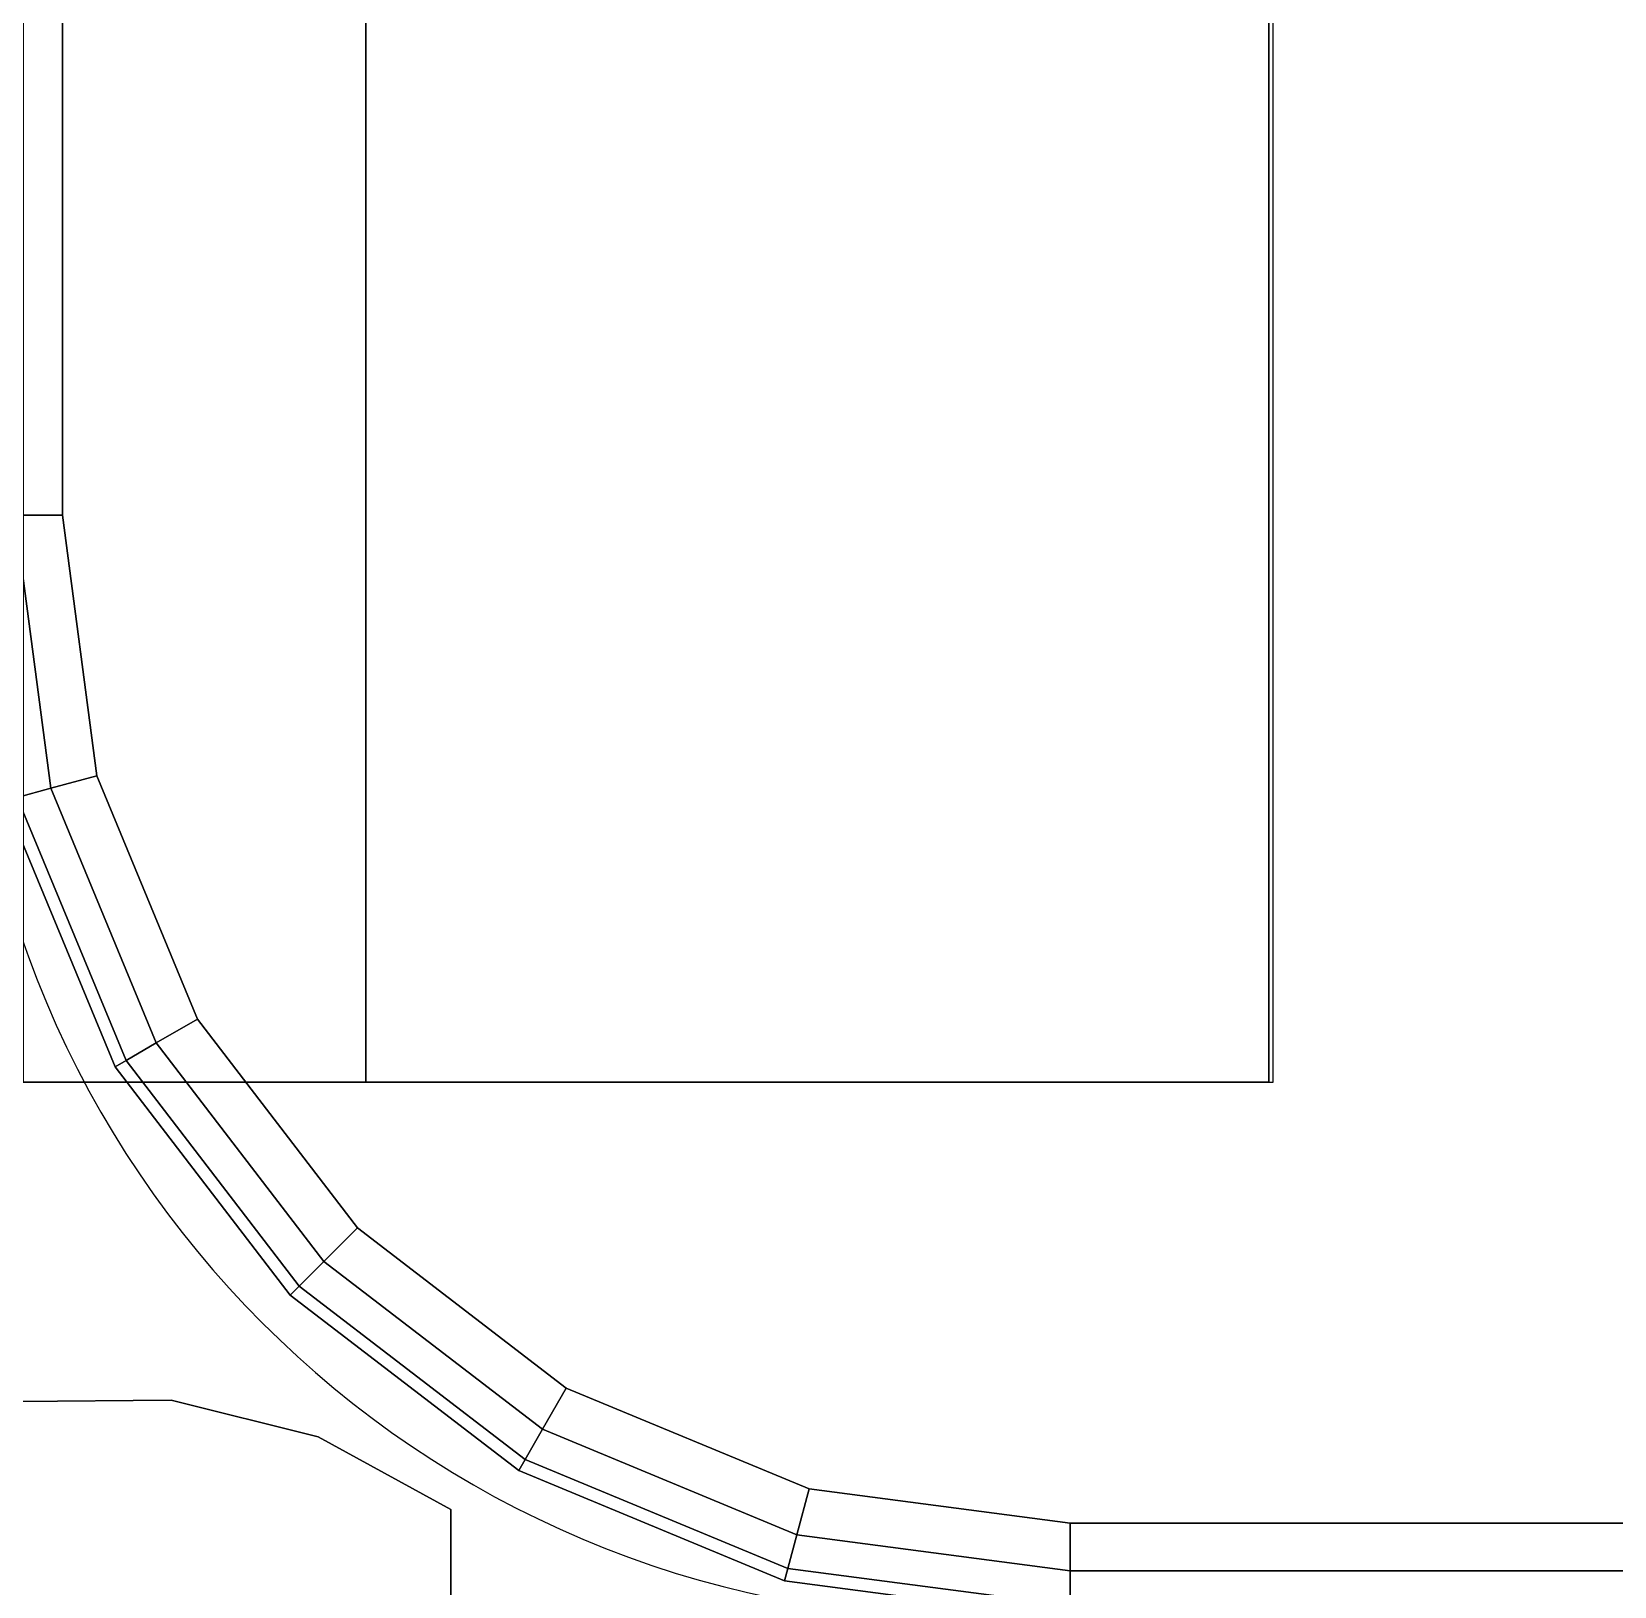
# Model space of a CAD drawing. Extents: x -170 to 1783, y -20 to 1205.
# Drawn here: x 430.321 to 432.285, y 286.676 to 288.603 of the extents above; entities that cross this region are included whole.
import ezdxf

# ---------------------------------------------------------------- set-up
doc = ezdxf.new("R2010")
doc.units = 0
doc.header["$LTSCALE"] = 96
doc.header["$MEASUREMENT"] = 0
for name, color, linetype in [('A-FURN-3-PANEL-TRIM', 7, 'Continuous'), ('A-FURN-3-WKSF-BRACKET', 7, 'Continuous'), ('A-FURN-3-WKSF-TOP', 7, 'Continuous'), ('A-FURN-3-WKSF-TRIM', 7, 'Continuous'), ('A-FURN-P-WKSF', 7, 'Continuous'), ('A-FURN-P-WKSF-SUPPORT', 7, 'Continuous'), ('MAIN_PANEL', 7, 'Continuous'), ('MAIN_WKSURF', 7, 'Continuous'), ('MAIN_WRKSFC-SUPP', 7, 'Continuous')]:
    doc.layers.add(name, color=color, linetype=linetype)

# ---------------------------------------------------------------- blocks, each defined once
blk = doc.blocks.new('EC-EFP-444')
at = {"layer": 'A-FURN-3-PANEL-TRIM', "color": 60, "linetype": 'Continuous'}
for points in [[(47.4, -0.1348, 3.8013), (47.4, 0.3185, 3.8013), (47.4, 0.3185, 4.013), (47.4, -0.1348, 4.013)], [(47.5649, -0.2249, 3.8013), (47.4, -0.1348, 3.8013), (47.4, -0.1348, 4.013), (47.5649, -0.2249, 4.013)], [(47.7471, -0.2706, 3.8013), (47.5649, -0.2249, 3.8013), (47.5649, -0.2249, 4.013), (47.7471, -0.2706, 4.013)], [(47.935, -0.269, 3.8013), (47.7471, -0.2706, 3.8013), (47.7471, -0.2706, 4.013), (47.935, -0.269, 4.013)]]:
    blk.add_3dface(points, dxfattribs=at)
for points, invisible_edges in [([(47.9, 0.3185, 3.8013), (47.4, -0.1348, 3.8013), (47.9639, 0.0847, 3.8013), (47.9163, 0.1973, 3.8013)], 3), ([(47.9, 0.3185, 4.013), (47.9163, 0.1973, 4.013), (47.9639, 0.0847, 4.013), (47.4, -0.1348, 4.013)], 12), ([(47.9, 0.3185, 3.8013), (47.4, 0.3185, 3.8013), (47.4, -0.1348, 3.8013)], 12), ([(47.4, -0.1348, 4.013), (47.4, 0.3185, 4.013), (47.9, 0.3185, 4.013)], 12), ([(47.9639, 0.0847, 3.8013), (47.4, -0.1348, 3.8013), (48.0735, -0.1159, 3.8013), (48.0395, -0.0114, 3.8013)], 3), ([(47.9639, 0.0847, 4.013), (48.0395, -0.0114, 4.013), (48.0735, -0.1159, 4.013), (47.4, -0.1348, 4.013)], 12), ([(48.0735, -0.1159, 3.8013), (47.4, -0.1348, 3.8013), (47.935, -0.269, 3.8013), (48.0322, -0.2178, 3.8013)], 3), ([(48.0735, -0.1159, 4.013), (48.0322, -0.2178, 4.013), (47.935, -0.269, 4.013), (47.4, -0.1348, 4.013)], 12), ([(47.935, -0.269, 3.8013), (47.4, -0.1348, 3.8013), (47.5649, -0.2249, 3.8013), (47.7471, -0.2706, 3.8013)], 1), ([(47.935, -0.269, 4.013), (47.7471, -0.2706, 4.013), (47.5649, -0.2249, 4.013), (47.4, -0.1348, 4.013)], 8)]:
    blk.add_3dface(points, dxfattribs=dict(at, invisible_edges=invisible_edges))
blk = doc.blocks.new('EC-WS-424-T')
at = {"layer": 'A-FURN-3-WKSF-TOP', "color": 60, "linetype": 'Continuous'}
for points, invisible_edges in [([(46.632, -0.118, 29), (46.632, -23.882, 29), (1.368, -23.882, 29), (1.368, -0.118, 29)], 5), ([(1.368, -0.118, 27.75), (1.368, -23.882, 27.75), (46.632, -23.882, 27.75), (46.632, -0.118, 27.75)], 5), ([(46.632, -23.882, 29), (46.632, -0.118, 29), (46.9555, -0.1606, 29), (46.9555, -23.8394, 29)], 5), ([(46.632, -23.882, 27.75), (46.9555, -23.8394, 27.75), (46.9555, -0.1606, 27.75), (46.632, -0.118, 27.75)], 10), ([(46.9555, -23.8394, 29), (46.9555, -0.1606, 29), (47.257, -0.2855, 29), (47.257, -23.7145, 29)], 5), ([(46.9555, -23.8394, 27.75), (47.257, -23.7145, 27.75), (47.257, -0.2855, 27.75), (46.9555, -0.1606, 27.75)], 10), ([(47.257, -23.7145, 29), (47.257, -0.2855, 29), (47.5159, -0.4841, 29), (47.5159, -23.5159, 29)], 5), ([(47.257, -23.7145, 27.75), (47.5159, -23.5159, 27.75), (47.5159, -0.4841, 27.75), (47.257, -0.2855, 27.75)], 10), ([(47.5159, -23.5159, 29), (47.5159, -0.4841, 29), (47.7145, -0.743, 29), (47.7145, -23.257, 29)], 5), ([(47.5159, -23.5159, 27.75), (47.7145, -23.257, 27.75), (47.7145, -0.743, 27.75), (47.5159, -0.4841, 27.75)], 10), ([(47.7145, -23.257, 29), (47.7145, -0.743, 29), (47.8394, -1.0445, 29), (47.8394, -22.9555, 29)], 5), ([(47.7145, -23.257, 27.75), (47.8394, -22.9555, 27.75), (47.8394, -1.0445, 27.75), (47.7145, -0.743, 27.75)], 10), ([(47.8394, -22.9555, 29), (47.8394, -1.0445, 29), (47.882, -1.368, 29), (47.882, -22.632, 29)], 1), ([(47.8394, -22.9555, 27.75), (47.882, -22.632, 27.75), (47.882, -1.368, 27.75), (47.8394, -1.0445, 27.75)], 8)]:
    blk.add_3dface(points, dxfattribs=dict(at, invisible_edges=invisible_edges))
at = {"layer": 'A-FURN-3-WKSF-TRIM', "color": 40, "linetype": 'Continuous'}
for points in [[(46.632, -0.0158, 28.941), (46.632, 0, 28.882), (46.9861, -0.0466, 28.882), (46.982, -0.0619, 28.941)], [(46.632, 0, 28.882), (46.632, 0, 27.868), (46.9861, -0.0466, 27.868), (46.9861, -0.0466, 28.882)], [(46.632, 0, 27.868), (46.632, -0.0158, 27.809), (46.982, -0.0619, 27.809), (46.9861, -0.0466, 27.868)], [(1.368, -0.059, 28.9842), (1.368, -0.0158, 28.941), (46.632, -0.0158, 28.941), (46.632, -0.059, 28.9842)], [(1.368, -0.0158, 27.809), (1.368, -0.059, 27.7658), (46.632, -0.059, 27.7658), (46.632, -0.0158, 27.809)], [(46.632, -0.059, 28.9842), (46.632, -0.0158, 28.941), (46.982, -0.0619, 28.941), (46.9708, -0.1036, 28.9842)], [(46.632, -0.0158, 27.809), (46.632, -0.059, 27.7658), (46.9708, -0.1036, 27.7658), (46.982, -0.0619, 27.809)], [(46.982, -0.0619, 28.941), (46.9861, -0.0466, 28.882), (47.316, -0.1833, 28.882), (47.3081, -0.197, 28.941)], [(46.9861, -0.0466, 27.868), (46.982, -0.0619, 27.809), (47.3081, -0.197, 27.809), (47.316, -0.1833, 27.868)], [(46.9861, -0.0466, 28.882), (46.9861, -0.0466, 27.868), (47.316, -0.1833, 27.868), (47.316, -0.1833, 28.882)], [(1.368, -0.118, 29), (1.368, -0.059, 28.9842), (46.632, -0.059, 28.9842), (46.632, -0.118, 29)], [(1.368, -0.059, 27.7658), (1.368, -0.118, 27.75), (46.632, -0.118, 27.75), (46.632, -0.059, 27.7658)], [(46.632, -0.118, 29), (46.632, -0.059, 28.9842), (46.9708, -0.1036, 28.9842), (46.9555, -0.1606, 29)], [(46.632, -0.059, 27.7658), (46.632, -0.118, 27.75), (46.9555, -0.1606, 27.75), (46.9708, -0.1036, 27.7658)], [(46.9708, -0.1036, 28.9842), (46.982, -0.0619, 28.941), (47.3081, -0.197, 28.941), (47.2865, -0.2344, 28.9842)], [(46.982, -0.0619, 27.809), (46.9708, -0.1036, 27.7658), (47.2865, -0.2344, 27.7658), (47.3081, -0.197, 27.809)], [(46.9555, -0.1606, 29), (46.9708, -0.1036, 28.9842), (47.2865, -0.2344, 28.9842), (47.257, -0.2855, 29)], [(46.9708, -0.1036, 27.7658), (46.9555, -0.1606, 27.75), (47.257, -0.2855, 27.75), (47.2865, -0.2344, 27.7658)], [(47.3081, -0.197, 28.941), (47.316, -0.1833, 28.882), (47.5993, -0.4007, 28.882), (47.5881, -0.4119, 28.941)], [(47.316, -0.1833, 27.868), (47.3081, -0.197, 27.809), (47.5881, -0.4119, 27.809), (47.5993, -0.4007, 27.868)], [(47.316, -0.1833, 28.882), (47.316, -0.1833, 27.868), (47.5993, -0.4007, 27.868), (47.5993, -0.4007, 28.882)], [(47.2865, -0.2344, 28.9842), (47.3081, -0.197, 28.941), (47.5881, -0.4119, 28.941), (47.5576, -0.4424, 28.9842)], [(47.3081, -0.197, 27.809), (47.2865, -0.2344, 27.7658), (47.5576, -0.4424, 27.7658), (47.5881, -0.4119, 27.809)], [(47.257, -0.2855, 29), (47.2865, -0.2344, 28.9842), (47.5576, -0.4424, 28.9842), (47.5159, -0.4841, 29)], [(47.2865, -0.2344, 27.7658), (47.257, -0.2855, 27.75), (47.5159, -0.4841, 27.75), (47.5576, -0.4424, 27.7658)], [(47.5576, -0.4424, 28.9842), (47.5881, -0.4119, 28.941), (47.803, -0.6919, 28.941), (47.7656, -0.7135, 28.9842)], [(47.5881, -0.4119, 27.809), (47.5576, -0.4424, 27.7658), (47.7656, -0.7135, 27.7658), (47.803, -0.6919, 27.809)], [(47.5881, -0.4119, 28.941), (47.5993, -0.4007, 28.882), (47.8167, -0.684, 28.882), (47.803, -0.6919, 28.941)], [(47.5993, -0.4007, 27.868), (47.5881, -0.4119, 27.809), (47.803, -0.6919, 27.809), (47.8167, -0.684, 27.868)], [(47.5993, -0.4007, 28.882), (47.5993, -0.4007, 27.868), (47.8167, -0.684, 27.868), (47.8167, -0.684, 28.882)], [(47.5159, -0.4841, 29), (47.5576, -0.4424, 28.9842), (47.7656, -0.7135, 28.9842), (47.7145, -0.743, 29)], [(47.5576, -0.4424, 27.7658), (47.5159, -0.4841, 27.75), (47.7145, -0.743, 27.75), (47.7656, -0.7135, 27.7658)], [(47.803, -0.6919, 28.941), (47.8167, -0.684, 28.882), (47.9534, -1.0139, 28.882), (47.9381, -1.018, 28.941)], [(47.8167, -0.684, 27.868), (47.803, -0.6919, 27.809), (47.9381, -1.018, 27.809), (47.9534, -1.0139, 27.868)], [(47.8167, -0.684, 28.882), (47.8167, -0.684, 27.868), (47.9534, -1.0139, 27.868), (47.9534, -1.0139, 28.882)], [(47.7656, -0.7135, 28.9842), (47.803, -0.6919, 28.941), (47.9381, -1.018, 28.941), (47.8964, -1.0292, 28.9842)], [(47.803, -0.6919, 27.809), (47.7656, -0.7135, 27.7658), (47.8964, -1.0292, 27.7658), (47.9381, -1.018, 27.809)], [(47.7145, -0.743, 29), (47.7656, -0.7135, 28.9842), (47.8964, -1.0292, 28.9842), (47.8394, -1.0445, 29)], [(47.7656, -0.7135, 27.7658), (47.7145, -0.743, 27.75), (47.8394, -1.0445, 27.75), (47.8964, -1.0292, 27.7658)], [(47.8964, -1.0292, 28.9842), (47.9381, -1.018, 28.941), (47.9842, -1.368, 28.941), (47.941, -1.368, 28.9842)], [(47.9381, -1.018, 27.809), (47.8964, -1.0292, 27.7658), (47.941, -1.368, 27.7658), (47.9842, -1.368, 27.809)], [(47.8394, -1.0445, 29), (47.8964, -1.0292, 28.9842), (47.941, -1.368, 28.9842), (47.882, -1.368, 29)], [(47.8964, -1.0292, 27.7658), (47.8394, -1.0445, 27.75), (47.882, -1.368, 27.75), (47.941, -1.368, 27.7658)], [(47.882, -1.368, 29), (47.941, -1.368, 28.9842), (47.941, -22.632, 28.9842), (47.882, -22.632, 29)], [(47.941, -1.368, 27.7658), (47.882, -1.368, 27.75), (47.882, -22.632, 27.75), (47.941, -22.632, 27.7658)]]:
    blk.add_3dface(points, dxfattribs=at)
at = {"layer": 'A-FURN-P-WKSF', "color": 7, "linetype": 'Continuous'}
blk.add_arc((46.75, -1.25), 1.25, 0, 90, dxfattribs=at)
blk = doc.blocks.new('EC-JUS-CANT-SHD-CR')
at = {"layer": 'A-FURN-3-WKSF-BRACKET', "color": 30, "linetype": 'Continuous'}
for points in [[(-1.6145, -0.665, 28.425), (-1.6145, -15.915, 28.425), (-1.6145, -15.915, 28.5), (-1.6145, -0.665, 28.5)], [(-0.0695, -0.665, 28.425), (-1.6145, -0.665, 28.425), (-1.6145, -0.665, 28.5), (0.0055, -0.665, 28.5)], [(-1.6145, -15.915, 28.425), (-1.6145, -0.665, 28.425), (-0.0695, -0.665, 28.425), (-0.0695, -15.915, 28.425)], [(-1.6145, -0.665, 28.5), (-1.6145, -15.915, 28.5), (0.0055, -15.915, 28.5), (0.0055, -0.665, 28.5)], [(-0.4945, -0.665, 19.5), (-0.0695, -0.665, 19.5), (-0.0695, -0.665, 19.575), (-0.4945, -0.665, 19.575)], [(-0.4945, -15.915, 27.912), (-0.4945, -0.665, 19.5), (-0.4945, -0.665, 19.575), (-0.4945, -15.915, 27.987)], [(-0.0695, -0.665, 19.575), (-0.0695, -15.915, 27.987), (-0.4945, -15.915, 27.987), (-0.4945, -0.665, 19.575)], [(-0.0695, -15.915, 27.912), (-0.0695, -0.665, 19.5), (-0.4945, -0.665, 19.5), (-0.4945, -15.915, 27.912)]]:
    blk.add_3dface(points, dxfattribs=at)
at = {"layer": 'A-FURN-P-WKSF-SUPPORT', "color": 212, "linetype": 'Continuous'}
for p, q in [((-1.62, -0.665), (-1.62, -15.915)), ((2.196, -0.665), (-1.62, -0.665))]:
    blk.add_line(p, q, dxfattribs=at)

msp = doc.modelspace()

# ---------------------------------------------------------------- block references
at = {"layer": 'MAIN_PANEL', "color": 47, "linetype": 'Continuous', "rotation": 180}
msp.add_blockref('EC-EFP-444', (478.24146, 286.63599), dxfattribs=at)
at = {"layer": 'MAIN_WKSURF', "color": 47, "linetype": 'Continuous', "rotation": 180}
msp.add_blockref('EC-WS-424-T', (478.24146, 286.63599), dxfattribs=at)
at = {"layer": 'MAIN_WRKSFC-SUPP', "color": 47, "linetype": 'Continuous', "rotation": 180}
msp.add_blockref('EC-JUS-CANT-SHD-CR', (430.24146, 286.63599), dxfattribs=at)

doc.saveas('drawing.dxf')
